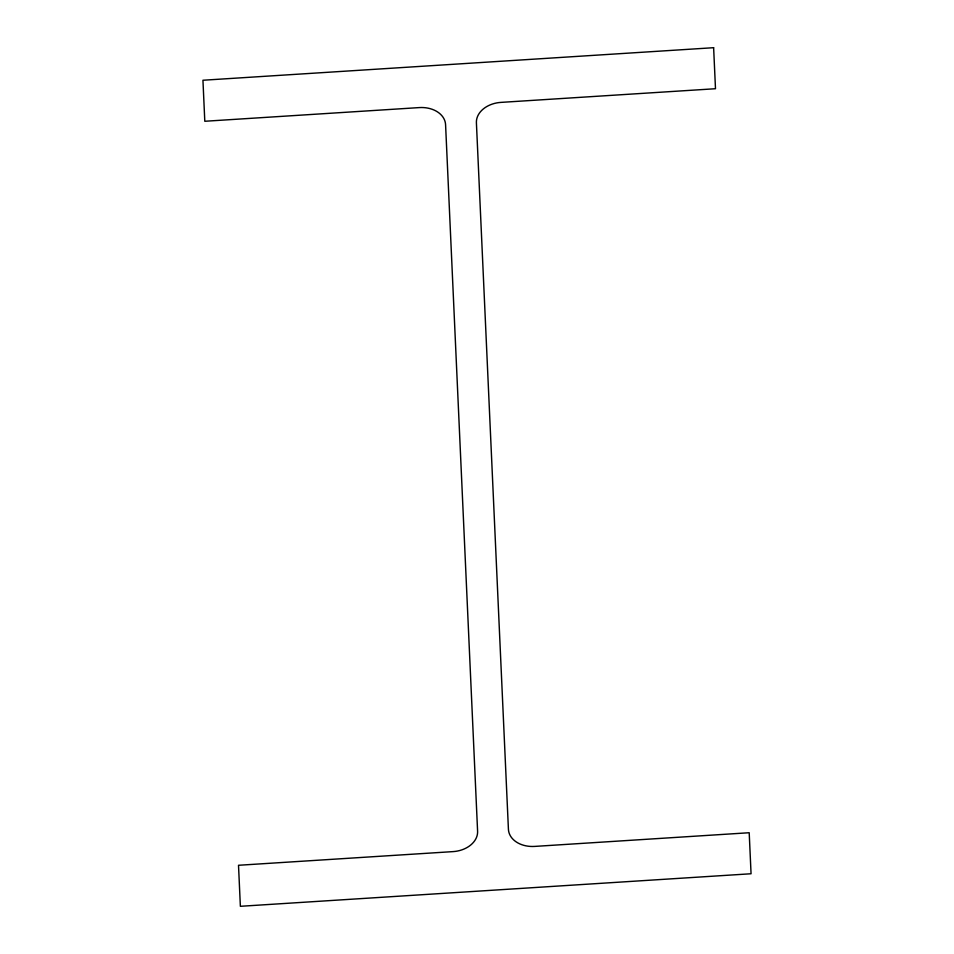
<?xml version="1.0" encoding="UTF-8"?>
<svg xmlns="http://www.w3.org/2000/svg" width="954" height="954" viewBox="0 0 954 954"><rect width="100%" height="100%" fill="white"/><g stroke="black" fill="none" stroke-linecap="round" stroke-linejoin="round"><path stroke-width="1.43" d="M713.628 47.7L202.94 80.243L204.8 121.265L419.366 107.587A25.424 18.746 -4.9 0 1 445.578 124.7L477.596 831.256A25.424 18.746 -4.9 0 1 453.078 851.612L238.512 865.278L240.372 906.3L751.06 873.757L749.2 832.735L534.634 846.413A25.424 18.746 -4.9 0 1 508.422 829.3L476.404 122.744A25.424 18.746 -4.9 0 1 500.922 102.388L715.488 88.722L713.628 47.7"/></g></svg>
